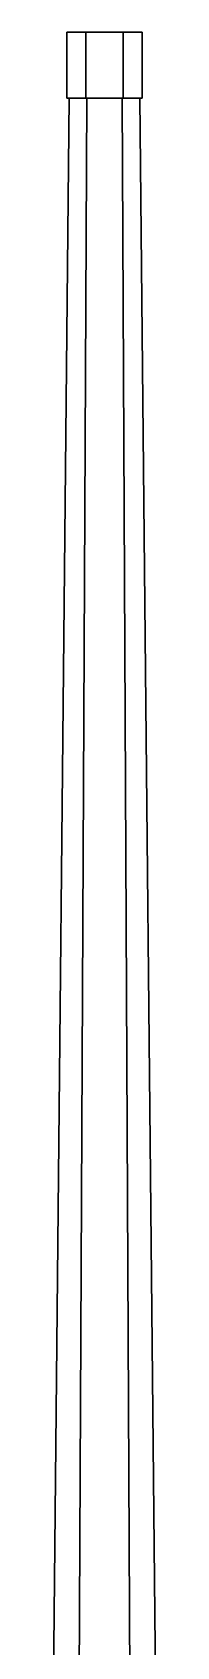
# Model space of a CAD drawing. Extents: x -1.55 to 1.55, y -2.94 to 6.57.
# Drawn here: x 0.125 to 0.345, y 3.145 to 6.57 of the extents above; entities that cross this region are included whole.
import ezdxf

# ---------------------------------------------------------------- set-up
doc = ezdxf.new("R2010")
doc.units = 0
doc.layers.add('GUN', color=1, linetype='CONTINUOUS')

msp = doc.modelspace()

# ---------------------------------------------------------------- linework, layer by layer
at = {"layer": 'GUN'}
for points in [[(0.195, 6.57, 1.6493), (0.155, 6.57, 1.58), (0.155, 6.43, 1.58), (0.195, 6.43, 1.6493)], [(0.155, 6.57, 1.58), (0.195, 6.57, 1.5107), (0.195, 6.43, 1.5107), (0.155, 6.43, 1.58)], [(0.155, 6.57, 1.58), (0.195, 6.57, 1.6493), (0.195, 6.43, 1.6493), (0.155, 6.43, 1.58)], [(0.195, 6.57, 1.5107), (0.155, 6.57, 1.58), (0.155, 6.43, 1.58), (0.195, 6.43, 1.5107)], [(0.275, 6.57, 1.6493), (0.195, 6.57, 1.6493), (0.195, 6.43, 1.6493), (0.275, 6.43, 1.6493)], [(0.195, 6.57, 1.5107), (0.275, 6.57, 1.5107), (0.275, 6.43, 1.5107), (0.195, 6.43, 1.5107)], [(0.275, 6.57, 1.5107), (0.195, 6.57, 1.5107), (0.195, 6.43, 1.5107), (0.275, 6.43, 1.5107)], [(0.195, 6.57, 1.6493), (0.275, 6.57, 1.6493), (0.275, 6.43, 1.6493), (0.195, 6.43, 1.6493)], [(0.315, 6.57, 1.58), (0.275, 6.57, 1.6493), (0.275, 6.43, 1.6493), (0.315, 6.43, 1.58)], [(0.275, 6.57, 1.5107), (0.315, 6.57, 1.58), (0.315, 6.43, 1.58), (0.275, 6.43, 1.5107)], [(0.275, 6.57, 1.6493), (0.315, 6.57, 1.58), (0.315, 6.43, 1.58), (0.275, 6.43, 1.6493)], [(0.315, 6.57, 1.58), (0.275, 6.57, 1.5107), (0.275, 6.43, 1.5107), (0.315, 6.43, 1.58)], [(0.1975, 6.43, 1.645), (0.16, 6.43, 1.58), (0.125, 2.93, 1.58), (0.18, 2.93, 1.6753)], [(0.16, 6.43, 1.58), (0.1975, 6.43, 1.515), (0.18, 2.93, 1.4847), (0.125, 2.93, 1.58)], [(0.275, 6.43, 1.6493), (0.195, 6.43, 1.6493), (0.155, 6.43, 1.58), (0.315, 6.43, 1.58)], [(0.195, 6.43, 1.6493), (0.275, 6.43, 1.6493), (0.315, 6.43, 1.58), (0.155, 6.43, 1.58)], [(0.155, 6.43, 1.58), (0.315, 6.43, 1.58), (0.275, 6.43, 1.5107), (0.195, 6.43, 1.5107)], [(0.315, 6.43, 1.58), (0.155, 6.43, 1.58), (0.195, 6.43, 1.5107), (0.275, 6.43, 1.5107)], [(0.2725, 6.43, 1.645), (0.1975, 6.43, 1.645), (0.18, 2.93, 1.6753), (0.29, 2.93, 1.6753)], [(0.1975, 6.43, 1.515), (0.2725, 6.43, 1.515), (0.29, 2.93, 1.4847), (0.18, 2.93, 1.4847)], [(0.31, 6.43, 1.58), (0.2725, 6.43, 1.645), (0.29, 2.93, 1.6753), (0.345, 2.93, 1.58)], [(0.2725, 6.43, 1.515), (0.31, 6.43, 1.58), (0.345, 2.93, 1.58), (0.29, 2.93, 1.4847)]]:
    msp.add_3dface(points, dxfattribs=at)

doc.saveas('drawing.dxf')
